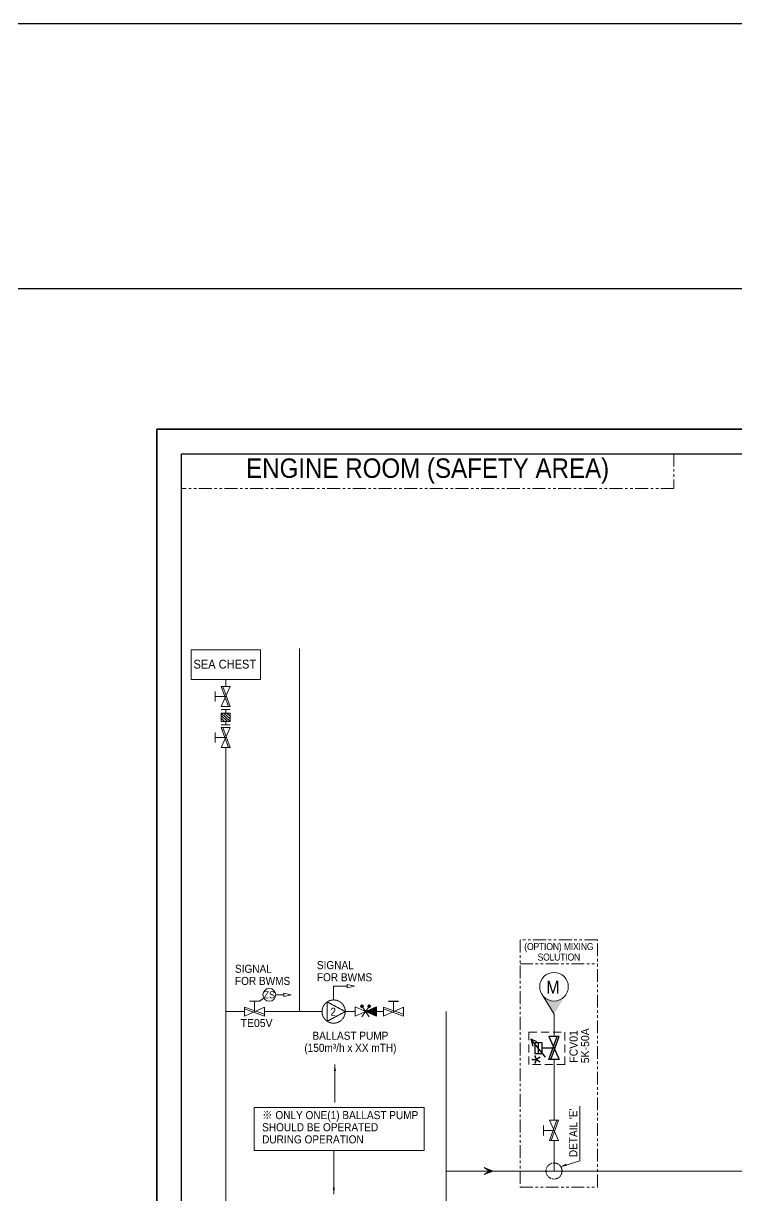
# Model space of a CAD drawing. Extents: x -1315200 to -1014507, y 2616811 to 2674779.
# Drawn here: x -1220061 to -1198006, y 2638548 to 2674779 of the extents above; entities that cross this region are included whole.
import ezdxf

# ---------------------------------------------------------------- set-up
doc = ezdxf.new("R2010")
doc.units = 0
doc.header["$LTSCALE"] = 25
doc.header["$MEASUREMENT"] = 0
for name, pattern in [('DASHED', [0.75, 0.5, -0.25]), ('HIDDEN', [0.375, 0.25, -0.125]), ('PHANTOM2', [31.75, 15.875, -3.175, 3.175, -3.175, 3.175, -3.175])]:
    doc.linetypes.add(name, pattern=pattern)
doc.layers.get('0').update_dxf_attribs({"linetype": 'CONTINUOUS', "lineweight": 9})
doc.layers.add('0.1 Defpoints', color=7, linetype='CONTINUOUS', plot=False)
doc.layers.add('0.2 Dwg sheet', color=7, linetype='CONTINUOUS')
doc.layers.add('0.3 Text', color=7, linetype='CONTINUOUS')
for name, color, linetype, lineweight in [('0.4 Maker scope box', 3, 'HIDDEN', 9), ('0.5 Dim', 1, 'CONTINUOUS', 9), ('1.1 Y_Pipe', 7, 'CONTINUOUS', 13), ('1.2 Y_Equip', 7, 'DASHED', 15), ('1.5 M_Equip', 4, 'CONTINUOUS', 30), ('1.7 Signal', 6, 'ZIGZAG', 9), ('1.9 Arrow', 1, 'CONTINUOUS', 9)]:
    doc.layers.add(name, color=color, linetype=linetype, lineweight=lineweight)
doc.styles.add('ARIAL', font='arial.ttf')
doc.styles.get("Standard").update_dxf_attribs({"font": '', "width": 0.95, "height": 250})
doc.styles.get('Standard').set_extended_font_data('Gulim')
doc.linetypes.add('ZIGZAG', pattern='A,0.0001,-0.2,[131,ltypeshp.shx,S=0.2,R=0,X=-0.2,Y=0],-0.4,[131,ltypeshp.shx,S=0.2,R=180,X=0.2,Y=0],-0.2', length=0.8001)
doc.dimstyles.new('TC50', dxfattribs={"dimtxt": 250, "dimasz": 200, "dimexe": 100, "dimexo": 100, "dimgap": 100, "dimtad": 1, "dimtoh": 1, "dimdec": 0, "dimrnd": 0.0005, "dimzin": 9, "dimdsep": 46, "dimtxsty": 'Standard', "dimcen": -3.5, "dimclrd": 1, "dimclre": 1, "dimazin": 2, "dimtfac": 0.6, "dimtdec": 0, "dimtmove": 0, "dimatfit": 3, "dimfxl": 4, "dimtolj": 1, "dimlwd": 15, "dimlwe": 15, "dimarcsym": 0})

# ---------------------------------------------------------------- blocks, each defined once
blk = doc.blocks.new('양식 51-Q-02-08')
at = {"layer": '0.1 Defpoints'}
blk.add_lwpolyline([(-2677005, 1033560), (-2613196, 1033560), (-2613196, 988132), (-2677005, 988132)], close=True, dxfattribs=at)
at = {"layer": '0.2 Dwg sheet'}
blk.add_lwpolyline([(-2613953, 989196), (-2676245, 989196), (-2676245, 1032800), (-2613953, 1032800)], close=True, dxfattribs=at)

msp = doc.modelspace()

# ---------------------------------------------------------------- hatches: boundary and pattern name
at = {"layer": '1.1 Y_Pipe', "linetype": 'Continuous', "ltscale": 30}
h = msp.add_hatch(dxfattribs=at)
h.set_pattern_fill('ANSI31', color=256, scale=0.7, angle=-90)
h.set_pattern_definition([(315, (-1433322.00081, 2690967.17115), (0.061871843354, 0.061871843354), [])])
h.paths.add_polyline_path([(-1204016, 2644750, 0.5309324), (-1203282.1, 2644758.4), (-1203651.9, 2644155.4)])
at = {"layer": '1.1 Y_Pipe'}
msp.add_hatch(color=256, dxfattribs=at).paths.add_polyline_path([(-1209151.4, 2644379), (-1209477.4, 2644234.2), (-1209151.4, 2644089.5)])
at = {"layer": '1.9 Arrow', "linetype": 'Continuous', "ltscale": 20}
h = msp.add_hatch(color=1, dxfattribs=at)
h.dxf.hatch_style = 1
h.paths.add_polyline_path([(-1205535, 2639305.8), (-1205815.7, 2639199.8), (-1205650.3, 2639305.8), (-1205815.7, 2639411.8)])

# ---------------------------------------------------------------- linework, layer by layer
at = {"layer": '0.1 Defpoints', "color": 152, "true_color": 0x2776bb}
for p, q in [((-1315199.7, 2674778.8), (-1014506.6, 2674778.8)), ((-1315199.7, 2666583.8), (-1014506.6, 2666583.8))]:
    msp.add_line(p, q, dxfattribs=at)
at = {"layer": '0.1 Defpoints', "color": 4, "linetype": 'ByBlock'}
msp.add_lwpolyline([(-1215933.4, 2616811.4), (-1152124.5, 2616811.4), (-1152124.5, 2662239.3), (-1215933.4, 2662239.3)], close=True, dxfattribs=at)
at = {"layer": '0.3 Text'}
msp.add_line((-1208773.5, 2644560.4), (-1208463.8, 2644560.4), dxfattribs=at)
at = {"layer": '0.3 Text', "linetype": 'Continuous', "ltscale": 30}
msp.add_line((-1209151.4, 2644379), (-1209151.4, 2644089.5), dxfattribs=at)
at = {"layer": '0.4 Maker scope box', "linetype": 'DASHED', "lineweight": 15, "ltscale": 20}
msp.add_lwpolyline([(-1204428.9, 2643593), (-1203312.9, 2643593), (-1203312.9, 2642597), (-1204428.9, 2642597)], close=True, dxfattribs=at)
at = {"layer": '0.5 Dim', "linetype": 'PHANTOM2', "lineweight": 9, "ltscale": 0.3}
msp.add_circle((-1203651.9, 2639305.8), 248.7, dxfattribs=at)
at = {"layer": '1.1 Y_Pipe', "linetype": 'Continuous', "ltscale": 30}
for p, q in [((-1211523.4, 2644234.2), (-1211523.4, 2655460.6)), ((-1213803.4, 2652392.8), (-1213803.4, 2635963)), ((-1203651.9, 2644155.4), (-1204042.2, 2644792.7)), ((-1213222.6, 2644234.2), (-1213803.4, 2644234.2)), ((-1212603.2, 2644234.2), (-1210826.9, 2644234.2)), ((-1210108.4, 2644234.2), (-1209803.4, 2644234.2)), ((-1209151.4, 2644234.2), (-1208928.4, 2644234.2)), ((-1206986.5, 2636548), (-1206986.5, 2644234.2)), ((-1203651.9, 2643459.2), (-1203651.9, 2644155.4)), ((-1203651.9, 2640873), (-1203651.9, 2642755)), ((-1203651.9, 2639305.8), (-1203651.9, 2640253.6)), ((-1206986.5, 2639305.8), (-1193585.9, 2639305.8))]:
    msp.add_line(p, q, dxfattribs=at)
at = {"layer": '1.1 Y_Pipe'}
for p, q in [((-1213805.2, 2654285.8), (-1213805.2, 2654500.1)), ((-1214131.4, 2654131), (-1214131.4, 2653821.3)), ((-1213805.2, 2653976.1), (-1214131.4, 2653976.1)), ((-1213667.7, 2654285.8), (-1213942.7, 2654285.8)), ((-1213942.7, 2653666.4), (-1213667.7, 2654285.8)), ((-1213942.7, 2654285.8), (-1213720.8, 2653666.4)), ((-1213893.2, 2654285.8), (-1213667.7, 2653666.4)), ((-1213667.7, 2653666.4), (-1213942.7, 2653666.4)), ((-1213665.9, 2653575.1), (-1213944.5, 2653575.1)), ((-1213668, 2653204.1), (-1213944.5, 2653462.5)), ((-1213752.9, 2653204.1), (-1213944.5, 2653383.2)), ((-1213837.8, 2653204.1), (-1213944.5, 2653303.8)), ((-1213922.7, 2653204.1), (-1213944.5, 2653224.5)), ((-1213668, 2653283.4), (-1213859.6, 2653462.5)), ((-1213803.4, 2653462.5), (-1213803.4, 2653575.1)), ((-1213668, 2653362.8), (-1213774.7, 2653462.5)), ((-1213668, 2653442.2), (-1213689.9, 2653462.5)), ((-1214129.6, 2652857.4), (-1214129.6, 2652547.7)), ((-1213665.9, 2653102), (-1213944.5, 2653102)), ((-1213665.9, 2653012.2), (-1213940.9, 2653012.2)), ((-1213940.9, 2652392.8), (-1213665.9, 2653012.2)), ((-1213940.9, 2653012.2), (-1213719, 2652392.8)), ((-1213891.4, 2653012.2), (-1213665.9, 2652392.8)), ((-1213803.4, 2653102), (-1213803.4, 2653204.1)), ((-1213803.4, 2652702.5), (-1214129.6, 2652702.5)), ((-1213665.9, 2652392.8), (-1213940.9, 2652392.8)), ((-1213067.8, 2644560.4), (-1212758.1, 2644560.4)), ((-1212912.9, 2644234.2), (-1212912.9, 2644560.4)), ((-1208618.7, 2644234.2), (-1208618.7, 2644560.4)), ((-1213222.6, 2644096.7), (-1213222.6, 2644371.7)), ((-1212603.2, 2644371.7), (-1213222.6, 2644096.7)), ((-1213222.6, 2644371.7), (-1212603.2, 2644149.8)), ((-1213222.6, 2644322.2), (-1212603.2, 2644096.7)), ((-1212603.2, 2644096.7), (-1212603.2, 2644371.7)), ((-1209803.4, 2644089.5), (-1209803.4, 2644379)), ((-1209803.4, 2644379), (-1209151.4, 2644089.5)), ((-1209151.4, 2644379), (-1209803.4, 2644089.5)), ((-1209588.6, 2644439.5), (-1209631.8, 2644394.6)), ((-1209572.9, 2644435.8), (-1209627.5, 2644379.1)), ((-1209561.2, 2644427.9), (-1209619.1, 2644367.8)), ((-1209552.9, 2644416.5), (-1209607.5, 2644359.8)), ((-1209548.6, 2644401), (-1209591.8, 2644356.1)), ((-1209477.4, 2644234.2), (-1209590.2, 2644070.7)), ((-1209477.4, 2644234.2), (-1209566.5, 2644363.5)), ((-1209477.4, 2644234.2), (-1209388.2, 2644363.4)), ((-1209477.4, 2644234.2), (-1209364.5, 2644070.6)), ((-1209369.3, 2644443.1), (-1209412.5, 2644398.2)), ((-1209353.6, 2644439.4), (-1209408.2, 2644382.7)), ((-1209342, 2644431.5), (-1209399.9, 2644371.4)), ((-1209333.6, 2644420.2), (-1209388.2, 2644363.4)), ((-1209329.3, 2644404.6), (-1209372.5, 2644359.7)), ((-1208928.4, 2644096.7), (-1208928.4, 2644371.7)), ((-1208309, 2644371.7), (-1208928.4, 2644096.7)), ((-1208928.4, 2644371.7), (-1208309, 2644149.8)), ((-1208928.4, 2644322.2), (-1208309, 2644096.7)), ((-1208309, 2644096.7), (-1208309, 2644371.7)), ((-1203978.1, 2640408.4), (-1203978.1, 2640718.1)), ((-1203651.9, 2640563.3), (-1203978.1, 2640563.3)), ((-1203514.4, 2640873), (-1203789.4, 2640873)), ((-1203789.4, 2640873), (-1203514.4, 2640253.6)), ((-1203789.4, 2640253.6), (-1203567.5, 2640873)), ((-1203739.9, 2640253.6), (-1203514.4, 2640873)), ((-1203514.4, 2640253.6), (-1203789.4, 2640253.6))]:
    msp.add_line(p, q, dxfattribs=at)
at = {"layer": '1.1 Y_Pipe', "color": 152, "linetype": 'PHANTOM2', "true_color": 0x2776bb}
msp.add_line((-1204700.8, 2645707.6), (-1202310.8, 2645707.6), dxfattribs=at)
at = {"layer": '1.1 Y_Pipe', "color": 0}
msp.add_line((-1212758.1, 2644560.4), (-1212624.9, 2644651), dxfattribs=at)
at = {"layer": '1.1 Y_Pipe', "color": 1, "linetype": 'PHANTOM2'}
msp.add_lwpolyline([(-1215173.7, 2661479.6), (-1199947.5, 2661479.6), (-1199947.5, 2660405.4), (-1215173.7, 2660405.4)], close=True, dxfattribs=at)
at = {"layer": '1.1 Y_Pipe'}
for points in [[(-1214877.7, 2655415.8), (-1212732.7, 2655415.8), (-1212732.7, 2654500.1), (-1214877.7, 2654500.1)], [(-1213944.5, 2653204.1), (-1213668, 2653204.1), (-1213668, 2653462.5), (-1213944.5, 2653462.5)]]:
    msp.add_lwpolyline(points, close=True, dxfattribs=at)
at = {"layer": '1.1 Y_Pipe', "color": 152, "linetype": 'PHANTOM2', "true_color": 0x2776bb}
msp.add_lwpolyline([(-1204700.8, 2638802.6), (-1202310.8, 2638802.6), (-1202310.8, 2646452.6), (-1204700.8, 2646452.6)], close=True, dxfattribs=at)
at = {"layer": '1.1 Y_Pipe', "color": 1, "linetype": 'Continuous', "ltscale": 30}
msp.add_lwpolyline([(-1212921.3, 2641268.8), (-1207666.3, 2641268.8), (-1207666.3, 2639938.8), (-1212921.3, 2639938.8)], close=True, dxfattribs=at)
at = {"layer": '1.1 Y_Pipe', "linetype": 'Continuous', "ltscale": 30}
msp.add_circle((-1203651.9, 2645002.3), 443, dxfattribs=at)
at = {"layer": '1.1 Y_Pipe', "color": 0}
msp.add_circle((-1212455.9, 2644751.9), 196.8, dxfattribs=at)
at = {"layer": '1.1 Y_Pipe'}
for centre in [(-1209590.2, 2644397.8), (-1209370.9, 2644401.4)]:
    msp.add_circle(centre, 41.7, dxfattribs=at)
at = {"layer": '1.2 Y_Equip'}
for p, q in [((-1210666.8, 2644533.2), (-1210108.4, 2644234.3)), ((-1210666.8, 2643935.3), (-1210666.8, 2644533.2)), ((-1210108.4, 2644234.3), (-1210666.8, 2643935.3))]:
    msp.add_line(p, q, dxfattribs=at)
msp.add_circle((-1210467.6, 2644234.3), 359.2, dxfattribs=at)
at = {"layer": '1.5 M_Equip', "color": 4}
for p, q in [((-1203495.6, 2643459.2), (-1203808.3, 2643459.2)), ((-1203808.3, 2643459.2), (-1203495.6, 2642755)), ((-1203808.3, 2642755), (-1203554.5, 2643459.2)), ((-1203749.4, 2642755), (-1203495.6, 2643459.2)), ((-1203918, 2642828.6), (-1204366.7, 2643387.5)), ((-1204366.7, 2643387.5), (-1204308.3, 2643165.3)), ((-1204366.7, 2643387.5), (-1204198.5, 2643311.5)), ((-1204235.1, 2642931.1), (-1204235.1, 2643283.2)), ((-1204235.1, 2643283.2), (-1204022.8, 2643283.2)), ((-1204129, 2642931.1), (-1204129, 2643283.2)), ((-1204022.8, 2642931.1), (-1204022.8, 2643283.2)), ((-1203651.9, 2643107.1), (-1204022.8, 2643107.1)), ((-1204022.8, 2642931.1), (-1204235.1, 2642931.1)), ((-1203495.6, 2642755), (-1203808.3, 2642755))]:
    msp.add_line(p, q, dxfattribs=at)
at = {"layer": '1.7 Signal', "linetype": 'ZIGZAG', "ltscale": 10}
for p, q in [((-1210467.6, 2644593.1), (-1210467.6, 2645016.8)), ((-1210467.6, 2645016.8), (-1210050.8, 2645016.8)), ((-1212259.1, 2644751.9), (-1212002.8, 2644751.9))]:
    msp.add_line(p, q, dxfattribs=at)
at = {"layer": '1.9 Arrow'}
for p, q in [((-1210050.8, 2645066.9), (-1210050.8, 2644966.8)), ((-1209823.7, 2645016.8), (-1210050.8, 2645066.9)), ((-1210050.8, 2644966.8), (-1209823.7, 2645016.8)), ((-1212002.8, 2644802), (-1212002.8, 2644701.8)), ((-1211775.8, 2644751.9), (-1212002.8, 2644802)), ((-1212002.8, 2644701.8), (-1211775.8, 2644751.9))]:
    msp.add_line(p, q, dxfattribs=at)
at = {"layer": '1.9 Arrow', "color": 1, "linetype": 'Continuous', "ltscale": 20, "elevation": 0}
msp.add_lwpolyline([(-1205650.3, 2639305.8), (-1205815.7, 2639199.8), (-1205535, 2639305.8), (-1205815.7, 2639411.8)], close=True, dxfattribs=at)

# ---------------------------------------------------------------- block references
at = {"color": 217, "linetype": 'Continuous', "true_color": 0x93278f}
msp.add_blockref('양식 51-Q-02-08', (1461071.6, 1628679.3), dxfattribs=at)

# ---------------------------------------------------------------- texts
at = {"layer": '0.3 Text', "width": 0.99}
msp.add_text('TE05V', height=250, dxfattribs=at).set_placement((-1213345, 2643756))
for s, p in [('FCV01', (-1202922.5, 2642652.6)), ('5K-50A', (-1202565.2, 2642638.2))]:
    msp.add_text(s, height=250, rotation=90, dxfattribs=at).set_placement(p)
at = {"layer": '0.3 Text', "attachment_point": 5, "line_spacing_factor": 0.9}
for s, insert, char_height, width in [('ENGINE ROOM (SAFETY AREA)', (-1207560.6, 2660942.5), 600, 15226.206), ('\\pxqc;ZS', (-1212456.5, 2644751.1), 220, 219.124), ('{\\C256;2}', (-1210480.5, 2644229.2), 250, 3464.914), ('{\\C256;BALLAST PUMP\\P(150m³/h x XX mTH)}', (-1209948.8, 2643264), 250, 3464.914)]:
    msp.add_mtext(s, dxfattribs=dict(at, insert=insert, char_height=char_height, width=width))
at = {"layer": '0.3 Text', "linetype": 'Continuous', "ltscale": 30, "insert": (-1214802.2, 2655111.5), "char_height": 275, "attachment_point": 1}
msp.add_mtext_dynamic_manual_height_columns('SEA CHEST', width=2029.5, gutter_width=1000, heights=[0], dxfattribs=at)
at = {"layer": '0.3 Text', "color": 152, "true_color": 0x2776bb, "insert": (-1203505.8, 2646080.1), "char_height": 217.088, "width": 2390, "attachment_point": 5, "line_spacing_factor": 0.9}
msp.add_mtext('{\\T0.95;(OPTION) MIXING SOLUTION}', dxfattribs=at)
at = {"layer": '0.3 Text', "color": 3, "char_height": 250, "width": 3089.316, "attachment_point": 5, "line_spacing_factor": 0.9}
for insert in [(-1211974, 2645368.3), (-1209440.3, 2645480.3)]:
    msp.add_mtext('\\pxql;SIGNAL\\PFOR BWMS', dxfattribs=dict(at, insert=insert))
at = {"layer": '0.3 Text', "color": 1, "insert": (-1210000.1, 2640657.7), "char_height": 250, "width": 5357.457, "attachment_point": 5, "line_spacing_factor": 0.9}
msp.add_mtext('\\pxql;※ ONLY ONE(1) BALLAST PUMP  SHOULD BE OPERATED \\PDURING OPERATION  ', dxfattribs=at)
at = {"layer": '0.3 Text', "insert": (-1203180.1, 2639736.6), "char_height": 250, "attachment_point": 1, "rotation": 90}
msp.add_mtext("DETAIL 'E'", dxfattribs=at)
at = {"layer": '0.4 Maker scope box', "linetype": 'DASHED', "lineweight": 15, "ltscale": 20, "style": 'ARIAL', "text_generation_flag": 4}
msp.add_text('*', height=533.5, rotation=270, dxfattribs=at).set_placement((-1203806.6, 2642896))
at = {"layer": '1.1 Y_Pipe', "linetype": 'Continuous', "ltscale": 30, "width": 0.95}
msp.add_text('M', height=400, dxfattribs=at).set_placement((-1203892.6, 2644786.8))

# ---------------------------------------------------------------- leaders
at = {"layer": '0.4 Maker scope box', "color": 242, "linetype": 'Continuous', "ltscale": 30, "true_color": 0xcd2027}
for points in [[(-1210426.3, 2642593.8), (-1210426.3, 2641423.8)], [(-1210461.3, 2638588.8), (-1210461.3, 2639938.8)]]:
    msp.add_leader(points, dimstyle='TC50', override={"dimgap": 100, "dimtad": 0, "dimtoh": 0, "dimarcsym": 1}, dxfattribs=at)
at = {"layer": '0.5 Dim'}
msp.add_leader([(-1203454.9, 2639440.1), (-1202858, 2639621.7), (-1202858, 2641311.1)], dimstyle='TC50', override={"dimgap": 100, "dimtad": 0, "dimarcsym": 1}, dxfattribs=at)

doc.saveas('drawing.dxf')
